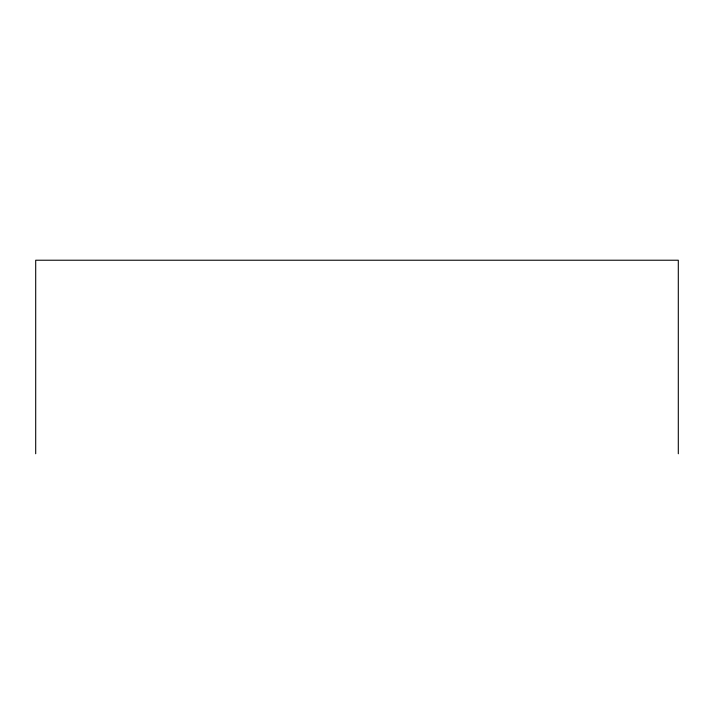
<?xml version="1.0" encoding="UTF-8"?>
<svg xmlns="http://www.w3.org/2000/svg" width="714" height="714" viewBox="0 0 714 714"><rect width="100%" height="100%" fill="white"/><g stroke="black" fill="none" stroke-linecap="round" stroke-linejoin="round"><path stroke-width="1.07" d="M678.3 453.774L678.3 260.226L35.7 260.226L35.7 453.774"/></g></svg>
